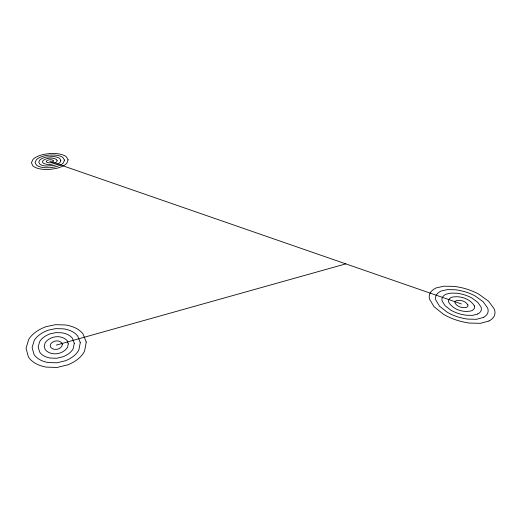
<?xml version="1.0" encoding="UTF-8"?>
<svg xmlns="http://www.w3.org/2000/svg" width="521" height="521" viewBox="0 0 521 521"><rect width="100%" height="100%" fill="white"/><g stroke="black" fill="none" stroke-linecap="round" stroke-linejoin="round"><path stroke-width="0.78" d="M56.261 345.104L345.801 263.873M49.808 161.249L461.411 303.951M474.416 305.925L474.416 308.465L472.195 310.601C463.814 313.101 453.01 309.767 448.548 302.004L448.692 299.542L451.095 297.38C459.431 295.257 469.805 298.409 474.416 305.925M467.897 304.935L467.878 306.198L466.757 307.253C462.576 308.491 457.21 306.823 454.957 302.975L455.015 301.737L456.207 300.643C460.388 299.568 465.611 301.145 467.897 304.935M86.252 342.056L84.617 350.952A60.892 24.767 -7.3 0 1 78.736 358.428A39.01 16.066 -6.9 0 1 67.958 364.804L57.043 367.461L45.998 367.09A38.762 16.034 -6.4 0 1 34.757 362.974A59.908 24.63 -5.9 0 1 28.329 356.729L26.05 348.171L28.74 339.425A59.173 24.031 -5.8 0 1 35.07 332.548A39.922 16.034 -6.2 0 1 46.122 326.621L55.545 324.687L65.666 324.961A37.805 15.102 -6.7 0 1 76.32 328.425A60.13 24.161 -7.2 0 1 83.015 333.968L86.252 342.056M80.273 342.662L78.879 349.767A48.538 19.739 -7.2 0 1 74.132 355.7A31.084 12.764 -6.9 0 1 65.542 360.727L56.88 362.818L48.121 362.531A30.928 12.745 -6.4 0 1 39.186 359.301A47.912 19.648 -6 0 1 34.008 354.365L32.107 347.559L34.178 340.545A47.444 19.264 -6 0 1 39.212 334.996A32.041 12.895 -6.2 0 1 48.088 330.197L55.682 328.627L63.849 328.849A30.309 12.146 -6.7 0 1 72.419 331.675A48.056 19.349 -7.1 0 1 77.759 336.156L80.273 342.662M74.282 343.274L73.174 348.595A36.281 14.751 -7 0 1 69.586 353.004A23.217 9.508 -6.8 0 1 63.158 356.722L56.724 358.266L50.211 358.057A23.132 9.495 -6.4 0 1 43.543 355.674A35.929 14.699 -6.1 0 1 39.648 352.02L38.163 346.94L39.648 341.678A35.662 14.484 -6.1 0 1 43.399 337.484A24.116 9.73 -6.3 0 1 50.081 333.831L55.825 332.639L61.999 332.808A22.787 9.163 -6.7 0 1 68.459 334.964A36.014 14.529 -7 0 1 72.452 338.363L74.282 343.274M68.284 343.88L67.502 347.422C62.878 354.56 51.019 356.312 45.229 349.695L44.2 346.328L45.151 342.811C49.886 335.954 61.244 334.339 67.098 340.591L68.284 343.88M62.279 344.492L61.862 346.257C59.537 349.786 53.67 350.653 50.771 347.39L50.237 345.716L50.693 343.958C53.044 340.487 58.782 339.666 61.706 342.838L62.279 344.492M68.121 159.791L66.922 163.106A36.77 9.144 -5 0 1 63.223 165.899A23.536 5.894 -4.8 0 1 56.652 168.322L50.094 169.397L43.49 169.384A23.452 5.887 -4.6 0 1 36.757 168.029A36.431 9.104 -4.5 0 1 32.849 165.834L31.416 162.715L33.005 159.426A36.157 8.968 -4.5 0 1 36.867 156.762A24.441 6.024 -4.6 0 1 43.699 154.385L49.541 153.545L55.799 153.539A23.093 5.672 -4.8 0 1 62.325 154.757A36.496 9.007 -5 0 1 66.33 156.788L68.121 159.791M64.467 160.084L63.477 162.734A29.358 7.294 -4.9 0 1 60.501 164.955A18.782 4.696 -4.8 0 1 55.252 166.883L50.036 167.729L44.78 167.723A18.73 4.689 -4.7 0 1 39.407 166.648A29.143 7.274 -4.5 0 1 36.281 164.903L35.102 162.422L36.34 159.791A28.968 7.183 -4.5 0 1 39.42 157.648A19.596 4.832 -4.6 0 1 44.897 155.733L49.593 155.056L54.627 155.05A18.502 4.552 -4.8 0 1 59.863 156.033A29.183 7.209 -4.9 0 1 63.061 157.674L64.467 160.084M60.807 160.377L60.039 162.363A21.98 5.457 -4.9 0 1 57.798 164.024A14.054 3.51 -4.8 0 1 53.871 165.45L46.056 166.075A14.028 3.504 -4.7 0 1 42.045 165.281A21.856 5.444 -4.6 0 1 39.687 163.985L38.782 162.129L39.687 160.155A21.758 5.399 -4.6 0 1 41.993 158.54A14.725 3.64 -4.6 0 1 46.102 157.095L53.442 156.574A13.898 3.426 -4.8 0 1 57.382 157.322A21.882 5.412 -4.9 0 1 59.772 158.56L60.807 160.377M57.141 160.67L56.62 161.992C52.901 164.838 47.183 165.398 43.08 163.066L42.462 161.836L43.048 160.52C46.773 157.739 52.374 157.205 56.47 159.452L57.141 160.67M53.481 160.956L52.452 162.168L49.866 162.845L47.242 162.585L46.135 161.543L47.183 160.344L49.756 159.673L52.354 159.927L53.481 160.956M489.043 320.982L480.434 323.326L469.232 323.046A37.636 14.204 3.3 0 1 454.787 319.529A58.508 21.719 3.5 0 1 443.319 314.143L434.052 306.732L429.525 299.119A57.753 21.244 3.3 0 1 430.138 293.108A38.736 14.275 2.9 0 1 436.207 287.905L443.957 286.185L454.208 286.387A36.372 13.559 2.5 0 1 467.611 289.37A57.486 21.791 2.3 0 1 478.773 294.17L488.581 301.197L494.214 308.92A58.222 22.286 2.5 0 1 494.494 315.42A37.564 14.347 2.9 0 1 489.043 320.982M483.338 317.471L476.494 319.308L467.617 319.093A29.997 11.306 3.2 0 1 456.149 316.332A46.695 17.369 3.4 0 1 446.998 312.072L439.535 306.172L435.83 300.076A46.213 17.063 3.2 0 1 436.253 295.231A31.065 11.488 2.9 0 1 441.092 291.018L447.331 289.624L455.601 289.787A29.189 10.889 2.6 0 1 466.399 292.209A46.043 17.414 2.4 0 1 475.354 296.097L483.162 301.744L487.578 307.918A46.512 17.727 2.5 0 1 487.721 313.075A29.951 11.397 2.9 0 1 483.338 317.471M477.724 314.007L472.625 315.368L466.021 315.212A22.416 8.44 3.1 0 1 457.49 313.173A34.946 13.025 3.2 0 1 450.645 310.021L445.019 305.619L442.166 301.04A34.673 12.849 3.1 0 1 442.44 297.374A23.36 8.668 2.9 0 1 446.054 294.176L450.763 293.115L457.021 293.238A21.96 8.206 2.6 0 1 465.175 295.088A34.575 13.045 2.5 0 1 471.909 298.038L477.737 302.297L480.981 306.921A34.842 13.227 2.6 0 1 481.033 310.757A22.39 8.486 2.9 0 1 477.724 314.007"/></g></svg>
